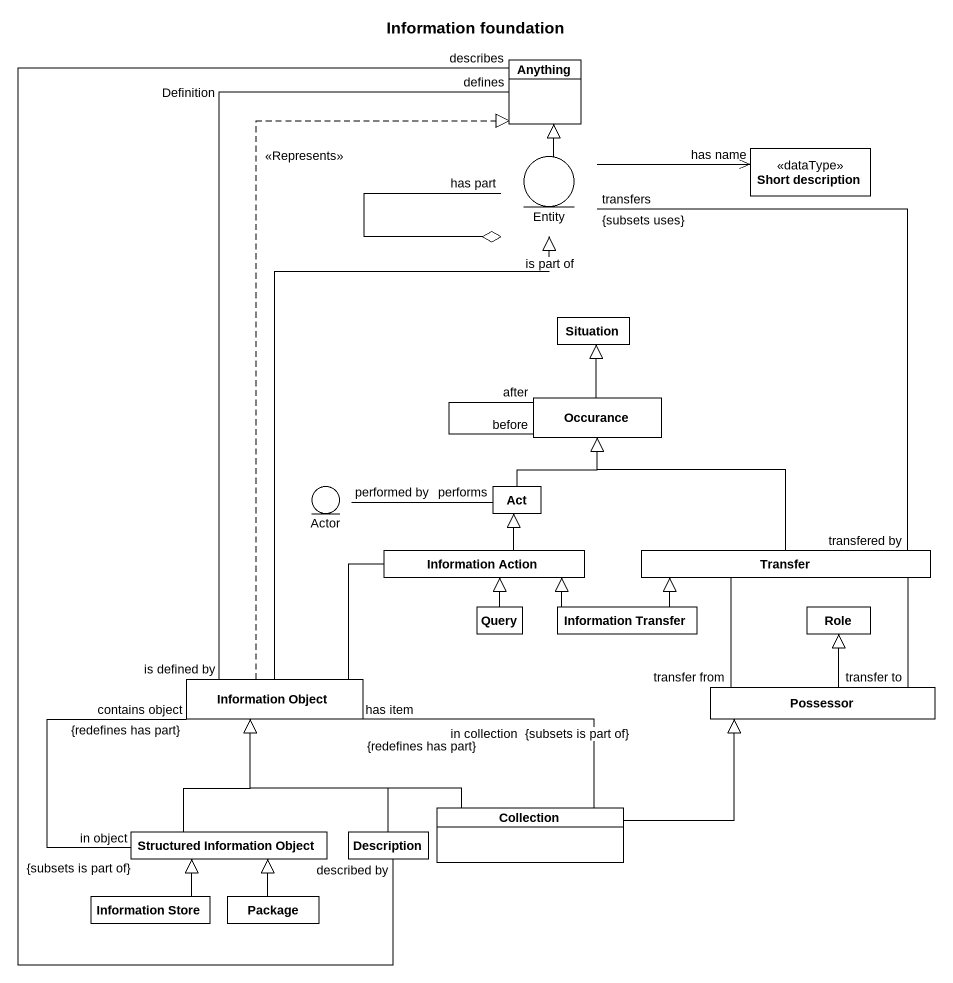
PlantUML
@startuml
title Information foundation
allowmixing
hide circle
hide empty members
class Anything
class "Short description" as Short_description <<dataType>>
entity "Entity" as Entity_
class Situation
class Occurance
entity "Actor" as Actor_
class Act
class "Information Action" as Information_Action
class Transfer
class Query
class "Information Transfer" as Information_Transfer
class Role
class "Information Object" as Information_Object
class Possessor
class Collection
class "Structured Information Object" as Structured_Information
class Description
class "Information Store" as Information_Store
class "Package" as Package_
Entity_ -up-|> Anything
Entity_ -right-> "has name" Short_description
Entity_ "is part of" o-- "has part" Entity_
Occurance -up-|> Situation
Occurance "before" -- "after" Occurance
Actor_ "performed by" -right- "performs" Act
Act -up-|> Occurance
Information_Action -up-|> Act
Information_Action -- Information_Object
Transfer "transfered by" -up- "transfers\n{subsets uses}" Entity_
Transfer -up-|> Occurance
Transfer -- "transfer from" Possessor
Transfer -- "transfer to" Possessor
Query -up-|> Information_Action
Information_Transfer -left-|> Information_Action
Information_Transfer -right-|> Transfer
Information_Object .up.|> Anything : <<Represents>>
Information_Object "is defined by" -up- "defines" Anything : Definition
Information_Object -up-|> Entity_
Possessor -up-|> Role
Collection -left-|> Information_Object
Collection "{subsets is part of}\nin collection" -left- "{redefines has part}\nhas item" Information_Object
Collection -right-|> Possessor
Structured_Information -up-|> Information_Object
Structured_Information "{subsets is part of}\nin object" -up- "contains object\n{redefines has part}" Information_Object
Description "described by" -up- "describes" Anything
Description -up-|> Information_Object
Information_Store -up-|> Structured_Information
Package_ -up-|> Structured_Information
@enduml
